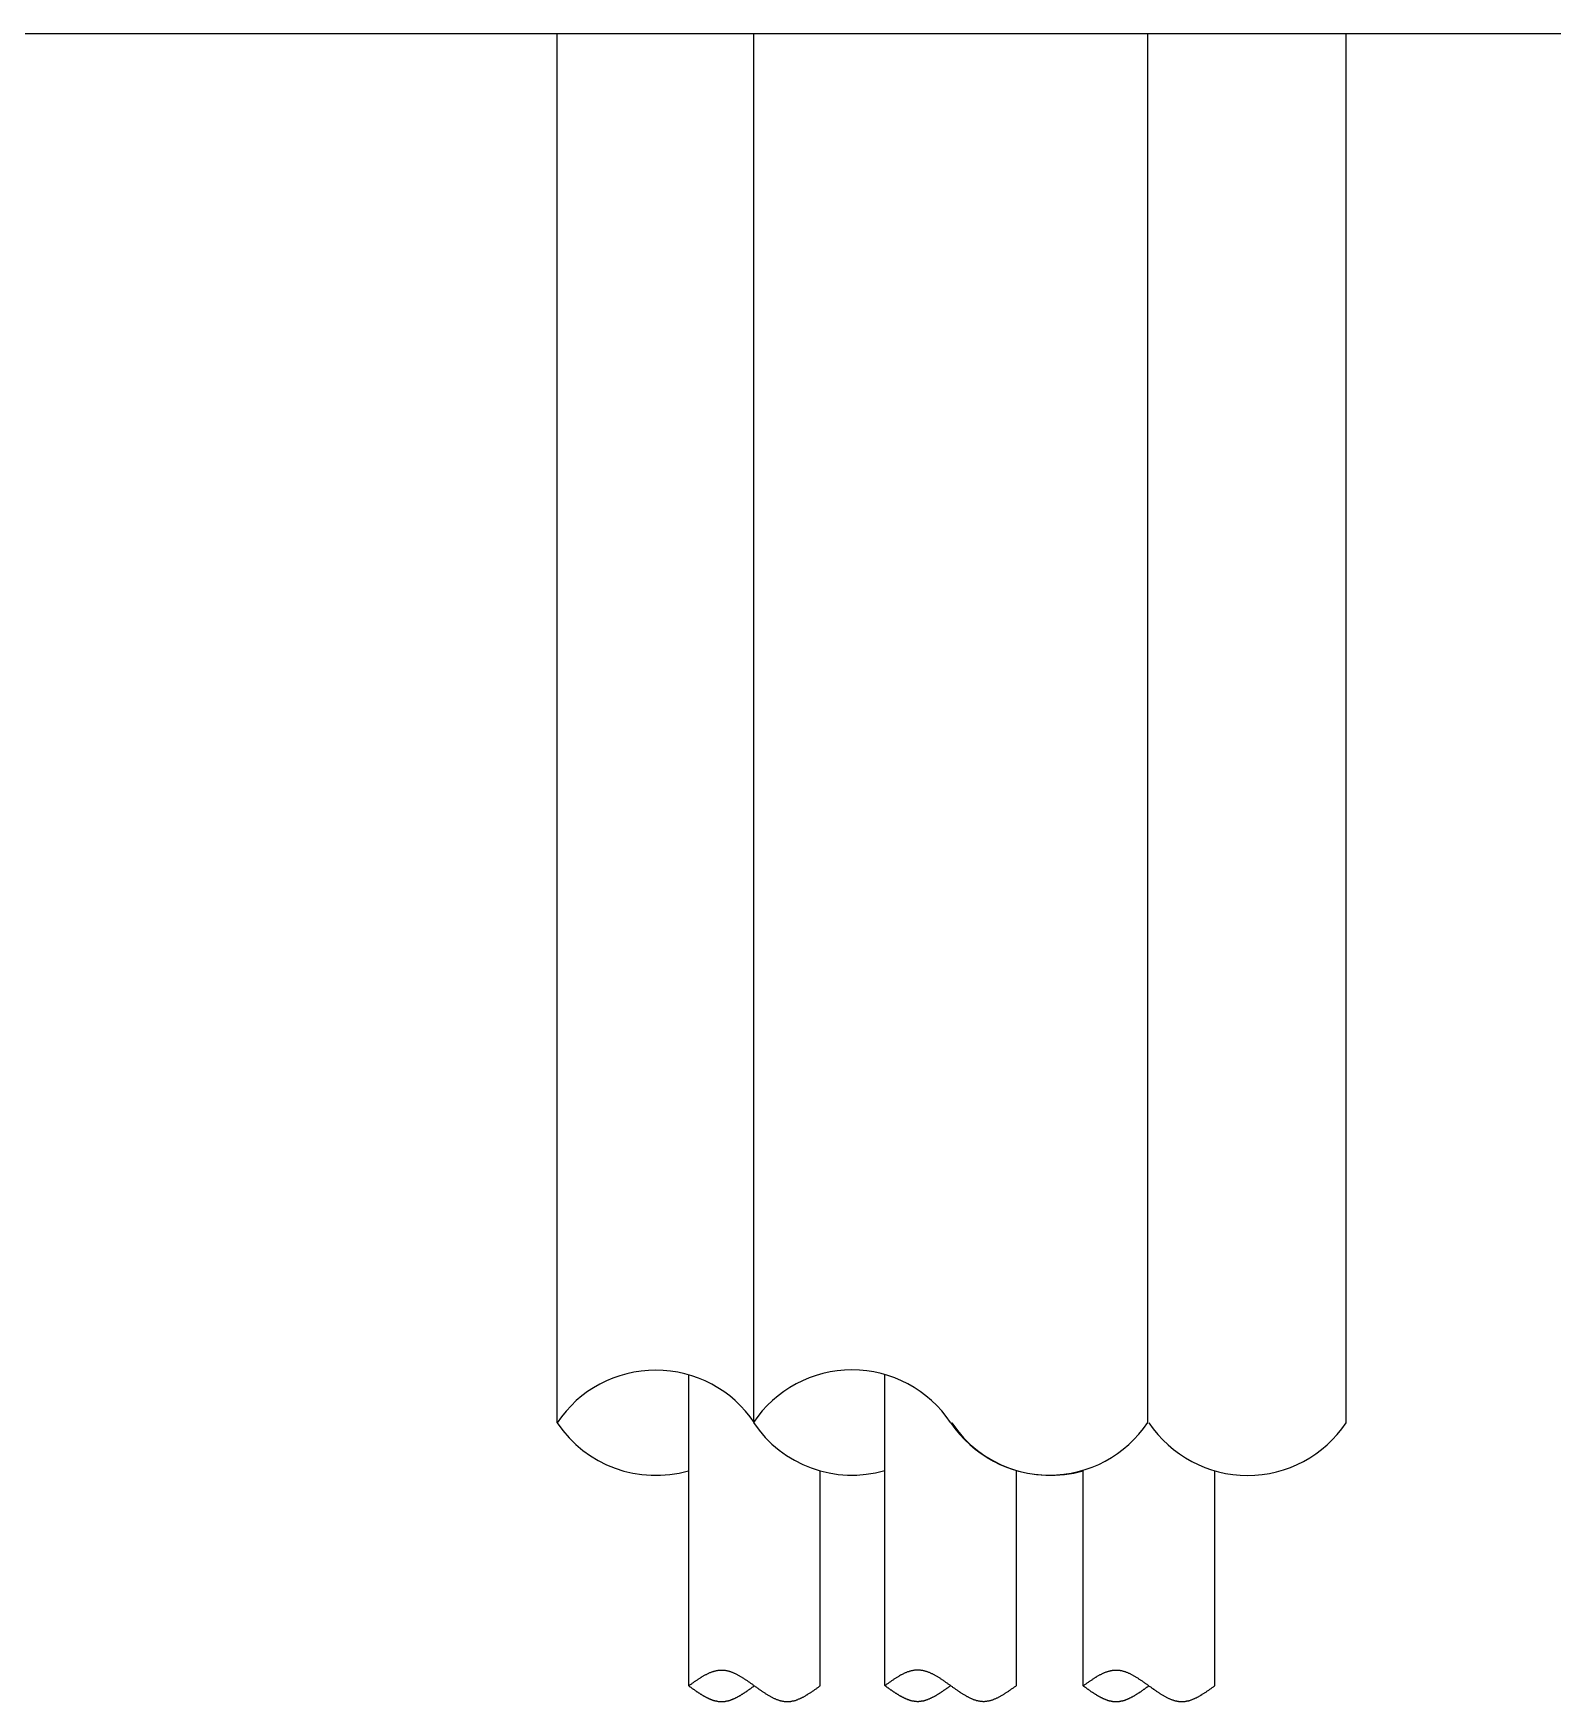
# Model space of a CAD drawing. Extents: x 443 to 1217, y -1921 to -677.
# Drawn here: x 579.76 to 598.51, y -916.55 to -895.96 of the extents above; entities that cross this region are included whole.
import ezdxf

# ---------------------------------------------------------------- set-up
doc = ezdxf.new("R2010")
doc.units = 0
doc.header["$MEASUREMENT"] = 0
for name, color, linetype in [('1', 7, 'CONTINUOUS'), ('5', 7, 'CONTINUOUS'), ('7', 7, 'CONTINUOUS')]:
    doc.layers.add(name, color=color, linetype=linetype)

msp = doc.modelspace()

# ---------------------------------------------------------------- linework, layer by layer
at = {"layer": '1', "color": 7, "linetype": 'Continuous'}
msp.add_line((536.166, -895.968), (609.233, -895.968), dxfattribs=at)
at = {"layer": '5', "linetype": 'Continuous'}
for p, q in [((586.227, -913.11), (586.227, -895.968)), ((593.518, -913.107), (593.518, -895.969)), ((595.966, -913.11), (595.966, -895.972)), ((587.85, -916.357), (587.85, -912.518)), ((590.272, -916.354), (590.272, -912.515)), ((589.473, -916.357), (589.473, -913.702)), ((591.895, -916.354), (591.895, -913.699)), ((594.343, -916.357), (594.343, -913.702))]:
    msp.add_line(p, q, dxfattribs=at)
at = {"layer": '5', "color": 7, "linetype": 'Continuous'}
for p, q in [((588.654, -913.099), (588.654, -895.968)), ((592.719, -916.357), (592.719, -913.702))]:
    msp.add_line(p, q, dxfattribs=at)
at = {"layer": '5', "color": 7}
for p, q in [((587.865, -916.346), (587.871, -916.342)), ((587.871, -916.342), (587.879, -916.336)), ((587.879, -916.336), (587.887, -916.331)), ((587.887, -916.331), (587.893, -916.325)), ((587.893, -916.325), (587.901, -916.32)), ((587.901, -916.32), (587.908, -916.315)), ((587.908, -916.315), (587.915, -916.31)), ((587.915, -916.31), (587.923, -916.305)), ((587.923, -916.305), (587.93, -916.3)), ((587.93, -916.3), (587.937, -916.295)), ((587.937, -916.295), (587.944, -916.29)), ((587.944, -916.29), (587.952, -916.285)), ((587.952, -916.285), (587.959, -916.281)), ((587.959, -916.281), (587.966, -916.275)), ((587.966, -916.275), (587.974, -916.271)), ((587.974, -916.271), (587.98, -916.265)), ((587.98, -916.265), (587.988, -916.261)), ((587.988, -916.261), (587.996, -916.257)), ((587.996, -916.257), (588.002, -916.252)), ((588.002, -916.252), (588.01, -916.248)), ((588.01, -916.248), (588.017, -916.243)), ((588.017, -916.243), (588.024, -916.239)), ((588.024, -916.239), (588.032, -916.235)), ((588.032, -916.235), (588.039, -916.23)), ((588.039, -916.23), (588.046, -916.226)), ((588.046, -916.226), (588.053, -916.223)), ((588.053, -916.223), (588.061, -916.218)), ((588.061, -916.218), (588.069, -916.215)), ((588.069, -916.215), (588.075, -916.211)), ((588.075, -916.211), (588.083, -916.208)), ((588.083, -916.208), (588.09, -916.204)), ((588.09, -916.204), (588.097, -916.201)), ((588.097, -916.201), (588.105, -916.198)), ((588.105, -916.198), (588.112, -916.194)), ((588.112, -916.194), (588.119, -916.191)), ((588.119, -916.191), (588.126, -916.188)), ((588.126, -916.188), (588.134, -916.186)), ((588.134, -916.186), (588.141, -916.184)), ((588.141, -916.184), (588.148, -916.18)), ((588.148, -916.18), (588.156, -916.178)), ((588.156, -916.178), (588.162, -916.176)), ((588.162, -916.176), (588.17, -916.174)), ((588.17, -916.174), (588.178, -916.173)), ((588.178, -916.173), (588.184, -916.17)), ((588.184, -916.17), (588.192, -916.168)), ((588.192, -916.168), (588.199, -916.167)), ((588.199, -916.167), (588.206, -916.166)), ((588.206, -916.166), (588.214, -916.165)), ((588.214, -916.165), (588.221, -916.164)), ((588.221, -916.164), (588.228, -916.163)), ((588.228, -916.163), (588.235, -916.163)), ((588.235, -916.163), (588.243, -916.162)), ((588.243, -916.162), (588.251, -916.162)), ((588.251, -916.162), (588.257, -916.162)), ((588.257, -916.162), (588.265, -916.162)), ((588.265, -916.162), (588.272, -916.163)), ((588.272, -916.163), (588.279, -916.163)), ((588.279, -916.163), (588.287, -916.164)), ((588.287, -916.164), (588.294, -916.165)), ((588.294, -916.165), (588.301, -916.165)), ((588.301, -916.165), (588.308, -916.167)), ((588.308, -916.167), (588.316, -916.168)), ((588.316, -916.168), (588.323, -916.169)), ((588.323, -916.169), (588.33, -916.172)), ((588.33, -916.172), (588.338, -916.173)), ((588.338, -916.173), (588.344, -916.175)), ((588.344, -916.175), (588.352, -916.177)), ((588.352, -916.177), (588.36, -916.179)), ((588.36, -916.179), (588.366, -916.181)), ((588.366, -916.181), (588.374, -916.185)), ((588.374, -916.185), (588.381, -916.187)), ((588.381, -916.187), (588.388, -916.19)), ((588.388, -916.19), (588.396, -916.192)), ((588.396, -916.192), (588.403, -916.196)), ((588.403, -916.196), (588.41, -916.199)), ((588.41, -916.199), (588.417, -916.202)), ((588.417, -916.202), (588.425, -916.205)), ((588.425, -916.205), (588.432, -916.21)), ((588.432, -916.21), (588.439, -916.213)), ((588.439, -916.213), (588.447, -916.216)), ((588.447, -916.216), (588.454, -916.221)), ((588.454, -916.221), (588.461, -916.224)), ((588.461, -916.224), (588.469, -916.228)), ((588.469, -916.228), (588.476, -916.233)), ((588.476, -916.233), (588.483, -916.237)), ((588.483, -916.237), (588.49, -916.241)), ((588.49, -916.241), (588.498, -916.246)), ((588.498, -916.246), (588.505, -916.25)), ((588.505, -916.25), (588.512, -916.254)), ((588.512, -916.254), (588.52, -916.259)), ((588.52, -916.259), (588.526, -916.263)), ((588.526, -916.263), (588.534, -916.269)), ((588.534, -916.269), (588.542, -916.273)), ((588.542, -916.273), (588.548, -916.277)), ((588.548, -916.277), (588.556, -916.283)), ((588.556, -916.283), (588.563, -916.287)), ((588.563, -916.287), (588.57, -916.293)), ((588.57, -916.293), (588.578, -916.297)), ((588.578, -916.297), (588.585, -916.302)), ((588.585, -916.302), (588.592, -916.308)), ((588.592, -916.308), (588.599, -916.312)), ((588.599, -916.312), (588.607, -916.318)), ((588.607, -916.318), (588.614, -916.323)), ((588.614, -916.323), (588.621, -916.328)), ((588.621, -916.328), (588.629, -916.333)), ((588.629, -916.333), (588.636, -916.338)), ((588.636, -916.338), (588.643, -916.344)), ((590.286, -916.344), (590.293, -916.338)), ((590.293, -916.338), (590.301, -916.333)), ((590.301, -916.333), (590.308, -916.327)), ((590.308, -916.327), (590.315, -916.322)), ((590.315, -916.322), (590.322, -916.318)), ((590.322, -916.318), (590.33, -916.312)), ((590.33, -916.312), (590.338, -916.307)), ((590.338, -916.307), (590.344, -916.302)), ((590.344, -916.302), (590.352, -916.297)), ((590.352, -916.297), (590.359, -916.291)), ((590.359, -916.291), (590.366, -916.287)), ((590.366, -916.287), (590.374, -916.282)), ((590.374, -916.282), (590.381, -916.277)), ((590.381, -916.277), (590.388, -916.272)), ((590.388, -916.272), (590.395, -916.267)), ((590.395, -916.267), (590.403, -916.263)), ((590.403, -916.263), (590.41, -916.258)), ((590.41, -916.258), (590.417, -916.253)), ((590.417, -916.253), (590.425, -916.249)), ((590.425, -916.249), (590.431, -916.245)), ((590.431, -916.245), (590.439, -916.24)), ((590.439, -916.24), (590.447, -916.236)), ((590.447, -916.236), (590.453, -916.231)), ((590.453, -916.231), (590.461, -916.227)), ((590.461, -916.227), (590.468, -916.223)), ((590.468, -916.223), (590.475, -916.219)), ((590.475, -916.219), (590.483, -916.215)), ((590.483, -916.215), (590.49, -916.212)), ((590.49, -916.212), (590.497, -916.208)), ((590.497, -916.208), (590.504, -916.204)), ((590.504, -916.204), (590.512, -916.201)), ((590.512, -916.201), (590.519, -916.198)), ((590.519, -916.198), (590.526, -916.194)), ((590.526, -916.194), (590.534, -916.191)), ((590.534, -916.191), (590.541, -916.188)), ((590.541, -916.188), (590.548, -916.186)), ((590.548, -916.186), (590.556, -916.182)), ((590.556, -916.182), (590.563, -916.18)), ((590.563, -916.18), (590.57, -916.178)), ((590.57, -916.178), (590.577, -916.175)), ((590.577, -916.175), (590.585, -916.173)), ((590.585, -916.173), (590.592, -916.17)), ((590.592, -916.17), (590.599, -916.169)), ((590.599, -916.169), (590.607, -916.167)), ((590.607, -916.167), (590.613, -916.166)), ((590.613, -916.166), (590.621, -916.164)), ((590.621, -916.164), (590.629, -916.163)), ((590.629, -916.163), (590.635, -916.162)), ((590.635, -916.162), (590.643, -916.161)), ((590.643, -916.161), (590.65, -916.161)), ((590.65, -916.161), (590.657, -916.16)), ((590.657, -916.16), (590.665, -916.16)), ((590.665, -916.16), (590.672, -916.158)), ((590.672, -916.158), (590.679, -916.158)), ((590.679, -916.158), (590.686, -916.16)), ((590.686, -916.16), (590.694, -916.16)), ((590.694, -916.16), (590.701, -916.16)), ((590.701, -916.16), (590.708, -916.161)), ((590.708, -916.161), (590.716, -916.162)), ((590.716, -916.162), (590.723, -916.163)), ((590.723, -916.163), (590.73, -916.164)), ((590.73, -916.164), (590.738, -916.165)), ((590.738, -916.165), (590.745, -916.166)), ((590.745, -916.166), (590.752, -916.168)), ((590.752, -916.168), (590.759, -916.17)), ((590.759, -916.17), (590.767, -916.172)), ((590.767, -916.172), (590.774, -916.174)), ((590.774, -916.174), (590.781, -916.176)), ((590.781, -916.176), (590.789, -916.179)), ((590.789, -916.179), (590.795, -916.181)), ((590.795, -916.181), (590.803, -916.184)), ((590.803, -916.184), (590.811, -916.187)), ((590.811, -916.187), (590.817, -916.19)), ((590.817, -916.19), (590.825, -916.193)), ((590.825, -916.193), (590.832, -916.196)), ((590.832, -916.196), (590.839, -916.199)), ((590.839, -916.199), (590.847, -916.203)), ((590.847, -916.203), (590.854, -916.206)), ((590.854, -916.206), (590.861, -916.21)), ((590.861, -916.21), (590.868, -916.214)), ((590.868, -916.214), (590.876, -916.217)), ((590.876, -916.217), (590.883, -916.222)), ((590.883, -916.222), (590.89, -916.225)), ((590.89, -916.225), (590.898, -916.229)), ((590.898, -916.229), (590.904, -916.234)), ((590.904, -916.234), (590.912, -916.238)), ((590.912, -916.238), (590.92, -916.242)), ((590.92, -916.242), (590.927, -916.247)), ((590.927, -916.247), (590.934, -916.251)), ((590.934, -916.251), (590.941, -916.255)), ((590.941, -916.255), (590.949, -916.26)), ((590.949, -916.26), (590.956, -916.265)), ((590.956, -916.265), (590.963, -916.27)), ((590.963, -916.27), (590.971, -916.275)), ((590.971, -916.275), (590.977, -916.279)), ((590.977, -916.279), (590.985, -916.284)), ((590.985, -916.284), (590.993, -916.289)), ((590.993, -916.289), (590.999, -916.295)), ((590.999, -916.295), (591.007, -916.299)), ((591.007, -916.299), (591.014, -916.305)), ((591.014, -916.305), (591.021, -916.31)), ((591.021, -916.31), (591.029, -916.314)), ((591.029, -916.314), (591.036, -916.32)), ((591.036, -916.32), (591.043, -916.325)), ((591.043, -916.325), (591.05, -916.331)), ((591.05, -916.331), (591.058, -916.335)), ((591.058, -916.335), (591.065, -916.34)), ((591.065, -916.34), (591.072, -916.346)), ((592.734, -916.346), (592.742, -916.342)), ((592.742, -916.342), (592.748, -916.336)), ((592.748, -916.336), (592.756, -916.331)), ((592.756, -916.331), (592.764, -916.325)), ((592.764, -916.325), (592.77, -916.32)), ((592.77, -916.32), (592.778, -916.315)), ((592.778, -916.315), (592.785, -916.31)), ((592.785, -916.31), (592.792, -916.305)), ((592.792, -916.305), (592.8, -916.3)), ((592.8, -916.3), (592.807, -916.295)), ((592.807, -916.295), (592.814, -916.29)), ((592.814, -916.29), (592.821, -916.285)), ((592.821, -916.285), (592.829, -916.281)), ((592.829, -916.281), (592.836, -916.275)), ((592.836, -916.275), (592.843, -916.271)), ((592.843, -916.271), (592.851, -916.265)), ((592.851, -916.265), (592.857, -916.261)), ((592.857, -916.261), (592.865, -916.257)), ((592.865, -916.257), (592.873, -916.252)), ((592.873, -916.252), (592.879, -916.248)), ((592.879, -916.248), (592.887, -916.243)), ((592.887, -916.243), (592.894, -916.239)), ((592.894, -916.239), (592.901, -916.235)), ((592.901, -916.235), (592.909, -916.23)), ((592.909, -916.23), (592.916, -916.226)), ((592.916, -916.226), (592.923, -916.223)), ((592.923, -916.223), (592.93, -916.218)), ((592.93, -916.218), (592.938, -916.215)), ((592.938, -916.215), (592.946, -916.211)), ((592.946, -916.211), (592.952, -916.208)), ((592.952, -916.208), (592.96, -916.204)), ((592.96, -916.204), (592.967, -916.201)), ((592.967, -916.201), (592.974, -916.198)), ((592.974, -916.198), (592.982, -916.194)), ((592.982, -916.194), (592.989, -916.191)), ((592.989, -916.191), (592.996, -916.188)), ((592.996, -916.188), (593.003, -916.186)), ((593.003, -916.186), (593.011, -916.184)), ((593.011, -916.184), (593.018, -916.18)), ((593.018, -916.18), (593.025, -916.178)), ((593.025, -916.178), (593.033, -916.176)), ((593.033, -916.176), (593.039, -916.174)), ((593.039, -916.174), (593.047, -916.173)), ((593.047, -916.173), (593.055, -916.17)), ((593.055, -916.17), (593.061, -916.168)), ((593.061, -916.168), (593.069, -916.167)), ((593.069, -916.167), (593.076, -916.166)), ((593.076, -916.166), (593.083, -916.165)), ((593.083, -916.165), (593.091, -916.164)), ((593.091, -916.164), (593.098, -916.163)), ((593.098, -916.163), (593.105, -916.163)), ((593.105, -916.163), (593.112, -916.162)), ((593.112, -916.162), (593.12, -916.162)), ((593.12, -916.162), (593.127, -916.162)), ((593.127, -916.162), (593.134, -916.162)), ((593.134, -916.162), (593.142, -916.163)), ((593.142, -916.163), (593.149, -916.163)), ((593.149, -916.163), (593.156, -916.164)), ((593.156, -916.164), (593.164, -916.165)), ((593.164, -916.165), (593.171, -916.165)), ((593.171, -916.165), (593.178, -916.167)), ((593.178, -916.167), (593.185, -916.168)), ((593.185, -916.168), (593.193, -916.169)), ((593.193, -916.169), (593.2, -916.172)), ((593.2, -916.172), (593.207, -916.173)), ((593.207, -916.173), (593.215, -916.175)), ((593.215, -916.175), (593.221, -916.177)), ((593.221, -916.177), (593.229, -916.179)), ((593.229, -916.179), (593.237, -916.181)), ((593.237, -916.181), (593.243, -916.185)), ((593.243, -916.185), (593.251, -916.187)), ((593.251, -916.187), (593.258, -916.19)), ((593.258, -916.19), (593.265, -916.192)), ((593.265, -916.192), (593.273, -916.196)), ((593.273, -916.196), (593.28, -916.199)), ((593.28, -916.199), (593.287, -916.202)), ((593.287, -916.202), (593.294, -916.205)), ((593.294, -916.205), (593.302, -916.21)), ((593.302, -916.21), (593.309, -916.213)), ((593.309, -916.213), (593.316, -916.216)), ((593.316, -916.216), (593.324, -916.221)), ((593.324, -916.221), (593.331, -916.224)), ((593.331, -916.224), (593.338, -916.228)), ((593.338, -916.228), (593.346, -916.233)), ((593.346, -916.233), (593.353, -916.237)), ((593.353, -916.237), (593.36, -916.241)), ((593.36, -916.241), (593.367, -916.246)), ((593.367, -916.246), (593.375, -916.25)), ((593.375, -916.25), (593.382, -916.254)), ((593.382, -916.254), (593.389, -916.259)), ((593.389, -916.259), (593.397, -916.263)), ((593.397, -916.263), (593.403, -916.269)), ((593.403, -916.269), (593.411, -916.273)), ((593.411, -916.273), (593.419, -916.277)), ((593.419, -916.277), (593.425, -916.283)), ((593.425, -916.283), (593.433, -916.287)), ((593.433, -916.287), (593.44, -916.293)), ((593.44, -916.293), (593.447, -916.297)), ((593.447, -916.297), (593.455, -916.302)), ((593.455, -916.302), (593.462, -916.308)), ((593.462, -916.308), (593.469, -916.312)), ((593.469, -916.312), (593.476, -916.318)), ((593.476, -916.318), (593.484, -916.323)), ((593.484, -916.323), (593.491, -916.328)), ((593.491, -916.328), (593.498, -916.333)), ((593.498, -916.333), (593.506, -916.338)), ((593.506, -916.338), (593.512, -916.344)), ((587.85, -916.357), (587.857, -916.351)), ((587.85, -916.357), (587.855, -916.36)), ((587.855, -916.36), (587.861, -916.364)), ((587.857, -916.351), (587.865, -916.346)), ((587.861, -916.364), (587.865, -916.368)), ((587.865, -916.368), (587.87, -916.371)), ((587.87, -916.371), (587.876, -916.375)), ((587.876, -916.375), (587.88, -916.379)), ((587.88, -916.379), (587.886, -916.382)), ((587.886, -916.382), (587.891, -916.386)), ((587.891, -916.386), (587.895, -916.39)), ((587.895, -916.39), (587.901, -916.393)), ((587.901, -916.393), (587.906, -916.397)), ((587.906, -916.397), (587.911, -916.4)), ((587.911, -916.4), (587.916, -916.404)), ((587.916, -916.404), (587.922, -916.408)), ((587.922, -916.408), (587.926, -916.411)), ((587.926, -916.411), (587.931, -916.415)), ((587.931, -916.415), (587.937, -916.418)), ((587.937, -916.418), (587.941, -916.422)), ((587.941, -916.422), (587.947, -916.425)), ((587.947, -916.425), (587.952, -916.429)), ((587.952, -916.429), (587.958, -916.432)), ((587.958, -916.432), (587.962, -916.435)), ((587.962, -916.435), (587.967, -916.439)), ((587.967, -916.439), (587.973, -916.442)), ((587.973, -916.442), (587.977, -916.445)), ((587.977, -916.445), (587.983, -916.448)), ((587.983, -916.448), (587.988, -916.452)), ((587.988, -916.452), (587.992, -916.455)), ((587.992, -916.455), (587.998, -916.458)), ((587.998, -916.458), (588.003, -916.461)), ((588.003, -916.461), (588.008, -916.465)), ((588.008, -916.465), (588.013, -916.468)), ((588.013, -916.468), (588.019, -916.471)), ((588.019, -916.471), (588.023, -916.475)), ((588.023, -916.475), (588.028, -916.477)), ((588.028, -916.477), (588.034, -916.48)), ((588.034, -916.48), (588.038, -916.483)), ((588.038, -916.483), (588.044, -916.485)), ((588.044, -916.485), (588.049, -916.489)), ((588.049, -916.489), (588.055, -916.491)), ((588.055, -916.491), (588.059, -916.494)), ((588.059, -916.494), (588.064, -916.496)), ((588.064, -916.496), (588.07, -916.5)), ((588.07, -916.5), (588.074, -916.502)), ((588.074, -916.502), (588.08, -916.504)), ((588.08, -916.504), (588.085, -916.507)), ((588.085, -916.507), (588.089, -916.509)), ((588.089, -916.509), (588.095, -916.512)), ((588.095, -916.512), (588.1, -916.514)), ((588.1, -916.514), (588.105, -916.516)), ((588.105, -916.516), (588.11, -916.518)), ((588.11, -916.518), (588.116, -916.52)), ((588.116, -916.52), (588.12, -916.522)), ((588.12, -916.522), (588.125, -916.525)), ((588.125, -916.525), (588.131, -916.527)), ((588.131, -916.527), (588.135, -916.529)), ((588.135, -916.529), (588.141, -916.53)), ((588.141, -916.53), (588.146, -916.532)), ((588.146, -916.532), (588.152, -916.533)), ((588.152, -916.533), (588.156, -916.536)), ((588.156, -916.536), (588.161, -916.537)), ((588.161, -916.537), (588.167, -916.539)), ((588.167, -916.539), (588.171, -916.54)), ((588.171, -916.54), (588.177, -916.541)), ((588.177, -916.541), (588.182, -916.542)), ((588.182, -916.542), (588.186, -916.543)), ((588.186, -916.543), (588.192, -916.544)), ((588.192, -916.544), (588.197, -916.545)), ((588.197, -916.545), (588.202, -916.546)), ((588.202, -916.546), (588.207, -916.548)), ((588.207, -916.548), (588.213, -916.549)), ((588.299, -916.549), (588.304, -916.548)), ((588.304, -916.548), (588.31, -916.546)), ((588.31, -916.546), (588.314, -916.545)), ((588.314, -916.545), (588.319, -916.544)), ((588.319, -916.544), (588.325, -916.543)), ((588.325, -916.543), (588.329, -916.542)), ((588.329, -916.542), (588.335, -916.541)), ((588.335, -916.541), (588.34, -916.54)), ((588.34, -916.54), (588.344, -916.539)), ((588.344, -916.539), (588.35, -916.537)), ((588.35, -916.537), (588.355, -916.536)), ((588.355, -916.536), (588.361, -916.533)), ((588.361, -916.533), (588.365, -916.532)), ((588.365, -916.532), (588.371, -916.53)), ((588.371, -916.53), (588.376, -916.529)), ((588.376, -916.529), (588.38, -916.527)), ((588.38, -916.527), (588.386, -916.525)), ((588.386, -916.525), (588.391, -916.522)), ((588.391, -916.522), (588.396, -916.52)), ((588.396, -916.52), (588.401, -916.518)), ((588.401, -916.518), (588.407, -916.516)), ((588.407, -916.516), (588.411, -916.514)), ((588.411, -916.514), (588.416, -916.512)), ((588.416, -916.512), (588.422, -916.509)), ((588.422, -916.509), (588.426, -916.507)), ((588.426, -916.507), (588.432, -916.504)), ((588.432, -916.504), (588.437, -916.502)), ((588.437, -916.502), (588.441, -916.5)), ((588.441, -916.5), (588.447, -916.496)), ((588.447, -916.496), (588.452, -916.494)), ((588.452, -916.494), (588.458, -916.491)), ((588.458, -916.491), (588.462, -916.489)), ((588.462, -916.489), (588.468, -916.485)), ((588.468, -916.485), (588.473, -916.483)), ((588.473, -916.483), (588.477, -916.48)), ((588.477, -916.48), (588.483, -916.477)), ((588.483, -916.477), (588.488, -916.475)), ((588.488, -916.475), (588.493, -916.471)), ((588.493, -916.471), (588.498, -916.468)), ((588.498, -916.468), (588.504, -916.465)), ((588.504, -916.465), (588.508, -916.461)), ((588.508, -916.461), (588.513, -916.458)), ((588.513, -916.458), (588.519, -916.455)), ((588.519, -916.455), (588.523, -916.452)), ((588.523, -916.452), (588.529, -916.448)), ((588.529, -916.448), (588.534, -916.445)), ((588.534, -916.445), (588.538, -916.442)), ((588.538, -916.442), (588.544, -916.439)), ((588.544, -916.439), (588.549, -916.435)), ((588.549, -916.435), (588.555, -916.432)), ((588.555, -916.432), (588.559, -916.429)), ((588.559, -916.429), (588.565, -916.425)), ((588.565, -916.425), (588.57, -916.422)), ((588.57, -916.422), (588.574, -916.418)), ((588.574, -916.418), (588.58, -916.415)), ((588.58, -916.415), (588.585, -916.411)), ((588.585, -916.411), (588.59, -916.408)), ((588.59, -916.408), (588.595, -916.404)), ((588.595, -916.404), (588.601, -916.4)), ((588.601, -916.4), (588.605, -916.397)), ((588.605, -916.397), (588.61, -916.393)), ((588.61, -916.393), (588.616, -916.39)), ((588.616, -916.39), (588.62, -916.386)), ((588.62, -916.386), (588.626, -916.382)), ((588.626, -916.382), (588.631, -916.379)), ((588.631, -916.379), (588.635, -916.375)), ((588.635, -916.375), (588.641, -916.371)), ((588.641, -916.371), (588.646, -916.368)), ((588.643, -916.344), (588.651, -916.349)), ((588.646, -916.368), (588.652, -916.364)), ((588.651, -916.349), (588.658, -916.355)), ((588.652, -916.364), (588.656, -916.36)), ((588.656, -916.36), (588.662, -916.357)), ((588.658, -916.355), (588.665, -916.359)), ((588.665, -916.359), (588.672, -916.364)), ((588.672, -916.364), (588.68, -916.37)), ((588.68, -916.37), (588.687, -916.375)), ((588.687, -916.375), (588.694, -916.381)), ((588.694, -916.381), (588.702, -916.385)), ((588.702, -916.385), (588.708, -916.391)), ((588.708, -916.391), (588.716, -916.396)), ((588.716, -916.396), (588.724, -916.4)), ((588.724, -916.4), (588.73, -916.406)), ((588.73, -916.406), (588.738, -916.411)), ((588.738, -916.411), (588.745, -916.416)), ((588.745, -916.416), (588.752, -916.421)), ((588.752, -916.421), (588.76, -916.427)), ((588.76, -916.427), (588.767, -916.431)), ((588.767, -916.431), (588.774, -916.436)), ((588.774, -916.436), (588.781, -916.441)), ((588.781, -916.441), (588.789, -916.445)), ((588.789, -916.445), (588.796, -916.451)), ((588.796, -916.451), (588.803, -916.455)), ((588.803, -916.455), (588.811, -916.459)), ((588.811, -916.459), (588.817, -916.464)), ((588.817, -916.464), (588.825, -916.468)), ((588.825, -916.468), (588.833, -916.472)), ((588.833, -916.472), (588.84, -916.477)), ((588.84, -916.477), (588.847, -916.481)), ((588.847, -916.481), (588.854, -916.485)), ((588.854, -916.485), (588.862, -916.489)), ((588.862, -916.489), (588.869, -916.493)), ((588.869, -916.493), (588.876, -916.497)), ((588.876, -916.497), (588.884, -916.501)), ((588.884, -916.501), (588.89, -916.504)), ((588.89, -916.504), (588.898, -916.508)), ((588.898, -916.508), (588.906, -916.512)), ((588.906, -916.512), (588.912, -916.515)), ((588.912, -916.515), (588.92, -916.518)), ((588.92, -916.518), (588.927, -916.52)), ((588.927, -916.52), (588.934, -916.524)), ((588.934, -916.524), (588.942, -916.527)), ((588.942, -916.527), (588.949, -916.529)), ((588.949, -916.529), (588.956, -916.531)), ((588.956, -916.531), (588.963, -916.534)), ((588.963, -916.534), (588.971, -916.537)), ((588.971, -916.537), (588.978, -916.539)), ((588.978, -916.539), (588.985, -916.54)), ((588.985, -916.54), (588.993, -916.542)), ((588.993, -916.542), (588.999, -916.544)), ((588.999, -916.544), (589.007, -916.545)), ((589.007, -916.545), (589.015, -916.546)), ((589.015, -916.546), (589.021, -916.548)), ((589.021, -916.548), (589.029, -916.549)), ((589.109, -916.549), (589.116, -916.548)), ((589.116, -916.548), (589.124, -916.546)), ((589.124, -916.546), (589.131, -916.544)), ((589.131, -916.544), (589.138, -916.543)), ((589.138, -916.543), (589.145, -916.541)), ((589.145, -916.541), (589.153, -916.54)), ((589.153, -916.54), (589.16, -916.538)), ((589.16, -916.538), (589.167, -916.536)), ((589.167, -916.536), (589.175, -916.533)), ((589.175, -916.533), (589.181, -916.53)), ((589.181, -916.53), (589.189, -916.528)), ((589.189, -916.528), (589.197, -916.525)), ((589.197, -916.525), (589.203, -916.522)), ((589.203, -916.522), (589.211, -916.519)), ((589.211, -916.519), (589.218, -916.516)), ((589.218, -916.516), (589.226, -916.513)), ((589.226, -916.513), (589.233, -916.509)), ((589.233, -916.509), (589.24, -916.506)), ((589.24, -916.506), (589.248, -916.503)), ((589.248, -916.503), (589.254, -916.498)), ((589.254, -916.498), (589.262, -916.495)), ((589.262, -916.495), (589.27, -916.491)), ((589.27, -916.491), (589.276, -916.488)), ((589.276, -916.488), (589.284, -916.483)), ((589.284, -916.483), (589.291, -916.479)), ((589.291, -916.479), (589.298, -916.475)), ((589.298, -916.475), (589.306, -916.47)), ((589.306, -916.47), (589.313, -916.466)), ((589.313, -916.466), (589.32, -916.461)), ((589.32, -916.461), (589.327, -916.457)), ((589.327, -916.457), (589.335, -916.453)), ((589.335, -916.453), (589.342, -916.447)), ((589.342, -916.447), (589.349, -916.443)), ((589.349, -916.443), (589.357, -916.439)), ((589.357, -916.439), (589.363, -916.433)), ((589.363, -916.433), (589.371, -916.429)), ((589.371, -916.429), (589.379, -916.423)), ((589.379, -916.423), (589.385, -916.419)), ((589.385, -916.419), (589.393, -916.413)), ((589.393, -916.413), (589.4, -916.409)), ((589.4, -916.409), (589.407, -916.404)), ((589.407, -916.404), (589.415, -916.398)), ((589.415, -916.398), (589.422, -916.393)), ((589.422, -916.393), (589.43, -916.388)), ((589.43, -916.388), (589.436, -916.383)), ((589.436, -916.383), (589.444, -916.378)), ((589.444, -916.378), (589.452, -916.372)), ((589.452, -916.372), (589.458, -916.368)), ((589.458, -916.368), (589.466, -916.362)), ((589.466, -916.362), (589.473, -916.357)), ((590.271, -916.354), (590.279, -916.348)), ((590.271, -916.354), (590.277, -916.358)), ((590.277, -916.358), (590.282, -916.361)), ((590.279, -916.348), (590.286, -916.344)), ((590.282, -916.361), (590.286, -916.364)), ((590.286, -916.364), (590.292, -916.369)), ((590.292, -916.369), (590.297, -916.372)), ((590.297, -916.372), (590.303, -916.375)), ((590.303, -916.375), (590.307, -916.38)), ((590.307, -916.38), (590.313, -916.383)), ((590.313, -916.383), (590.318, -916.386)), ((590.318, -916.386), (590.322, -916.391)), ((590.322, -916.391), (590.328, -916.394)), ((590.328, -916.394), (590.333, -916.397)), ((590.333, -916.397), (590.338, -916.402)), ((590.338, -916.402), (590.343, -916.405)), ((590.343, -916.405), (590.349, -916.408)), ((590.349, -916.408), (590.353, -916.411)), ((590.353, -916.411), (590.358, -916.416)), ((590.358, -916.416), (590.364, -916.419)), ((590.364, -916.419), (590.368, -916.422)), ((590.368, -916.422), (590.374, -916.425)), ((590.374, -916.425), (590.379, -916.429)), ((590.379, -916.429), (590.383, -916.432)), ((590.383, -916.432), (590.389, -916.436)), ((590.389, -916.436), (590.394, -916.44)), ((590.394, -916.44), (590.399, -916.443)), ((590.399, -916.443), (590.404, -916.446)), ((590.404, -916.446), (590.41, -916.449)), ((590.41, -916.449), (590.415, -916.453)), ((590.415, -916.453), (590.419, -916.456)), ((590.419, -916.456), (590.425, -916.459)), ((590.425, -916.459), (590.43, -916.461)), ((590.43, -916.461), (590.435, -916.465)), ((590.435, -916.465), (590.44, -916.468)), ((590.44, -916.468), (590.446, -916.471)), ((590.446, -916.471), (590.45, -916.475)), ((590.45, -916.475), (590.455, -916.477)), ((590.455, -916.477), (590.461, -916.48)), ((590.461, -916.48), (590.465, -916.483)), ((590.465, -916.483), (590.471, -916.485)), ((590.471, -916.485), (590.476, -916.489)), ((590.476, -916.489), (590.48, -916.491)), ((590.48, -916.491), (590.486, -916.494)), ((590.486, -916.494), (590.491, -916.496)), ((590.491, -916.496), (590.496, -916.498)), ((590.496, -916.498), (590.501, -916.502)), ((590.501, -916.502), (590.507, -916.504)), ((590.507, -916.504), (590.512, -916.506)), ((590.512, -916.506), (590.516, -916.508)), ((590.516, -916.508), (590.522, -916.51)), ((590.522, -916.51), (590.527, -916.514)), ((590.527, -916.514), (590.532, -916.516)), ((590.532, -916.516), (590.537, -916.518)), ((590.537, -916.518), (590.543, -916.519)), ((590.543, -916.519), (590.547, -916.521)), ((590.547, -916.521), (590.552, -916.524)), ((590.552, -916.524), (590.558, -916.526)), ((590.558, -916.526), (590.562, -916.527)), ((590.562, -916.527), (590.568, -916.529)), ((590.568, -916.529), (590.573, -916.531)), ((590.573, -916.531), (590.577, -916.532)), ((590.577, -916.532), (590.583, -916.533)), ((590.583, -916.533), (590.588, -916.536)), ((590.588, -916.536), (590.593, -916.537)), ((590.593, -916.537), (590.598, -916.538)), ((590.598, -916.538), (590.604, -916.54)), ((590.604, -916.54), (590.609, -916.541)), ((590.609, -916.541), (590.613, -916.542)), ((590.613, -916.542), (590.619, -916.543)), ((590.619, -916.543), (590.624, -916.543)), ((590.624, -916.543), (590.629, -916.544)), ((590.629, -916.544), (590.634, -916.545)), ((590.634, -916.545), (590.64, -916.546)), ((590.64, -916.546), (590.644, -916.546)), ((590.644, -916.546), (590.649, -916.548)), ((590.649, -916.548), (590.655, -916.548)), ((590.655, -916.548), (590.659, -916.548)), ((590.659, -916.548), (590.665, -916.549)), ((590.69, -916.549), (590.695, -916.548)), ((590.695, -916.548), (590.701, -916.548)), ((590.701, -916.548), (590.706, -916.548)), ((590.706, -916.548), (590.71, -916.546)), ((590.71, -916.546), (590.716, -916.546)), ((590.716, -916.546), (590.721, -916.545)), ((590.721, -916.545), (590.726, -916.544)), ((590.726, -916.544), (590.731, -916.543)), ((590.731, -916.543), (590.737, -916.543)), ((590.737, -916.543), (590.741, -916.542)), ((590.741, -916.542), (590.746, -916.541)), ((590.746, -916.541), (590.752, -916.54)), ((590.752, -916.54), (590.756, -916.538)), ((590.756, -916.538), (590.762, -916.537)), ((590.762, -916.537), (590.767, -916.536)), ((590.767, -916.536), (590.771, -916.533)), ((590.771, -916.533), (590.777, -916.532)), ((590.777, -916.532), (590.782, -916.531)), ((590.782, -916.531), (590.787, -916.529)), ((590.787, -916.529), (590.792, -916.527)), ((590.792, -916.527), (590.798, -916.526)), ((590.798, -916.526), (590.803, -916.524)), ((590.803, -916.524), (590.807, -916.521)), ((590.807, -916.521), (590.813, -916.519)), ((590.813, -916.519), (590.818, -916.518)), ((590.818, -916.518), (590.823, -916.516)), ((590.823, -916.516), (590.828, -916.514)), ((590.828, -916.514), (590.834, -916.51)), ((590.834, -916.51), (590.838, -916.508)), ((590.838, -916.508), (590.843, -916.506)), ((590.843, -916.506), (590.849, -916.504)), ((590.849, -916.504), (590.853, -916.502)), ((590.853, -916.502), (590.859, -916.498)), ((590.859, -916.498), (590.864, -916.496)), ((590.864, -916.496), (590.868, -916.494)), ((590.868, -916.494), (590.874, -916.491)), ((590.874, -916.491), (590.879, -916.489)), ((590.879, -916.489), (590.884, -916.485)), ((590.884, -916.485), (590.889, -916.483)), ((590.889, -916.483), (590.895, -916.48)), ((590.895, -916.48), (590.9, -916.477)), ((590.9, -916.477), (590.904, -916.475)), ((590.904, -916.475), (590.91, -916.471)), ((590.91, -916.471), (590.915, -916.468)), ((590.915, -916.468), (590.92, -916.465)), ((590.92, -916.465), (590.925, -916.461)), ((590.925, -916.461), (590.931, -916.459)), ((590.931, -916.459), (590.935, -916.456)), ((590.935, -916.456), (590.94, -916.453)), ((590.94, -916.453), (590.946, -916.449)), ((590.946, -916.449), (590.95, -916.446)), ((590.95, -916.446), (590.956, -916.443)), ((590.956, -916.443), (590.961, -916.44)), ((590.961, -916.44), (590.965, -916.436)), ((590.965, -916.436), (590.971, -916.432)), ((590.971, -916.432), (590.976, -916.429)), ((590.976, -916.429), (590.981, -916.425)), ((590.981, -916.425), (590.986, -916.422)), ((590.986, -916.422), (590.992, -916.419)), ((590.992, -916.419), (590.996, -916.416)), ((590.996, -916.416), (591.001, -916.411)), ((591.001, -916.411), (591.007, -916.408)), ((591.007, -916.408), (591.012, -916.405)), ((591.012, -916.405), (591.017, -916.402)), ((591.017, -916.402), (591.022, -916.397)), ((591.022, -916.397), (591.028, -916.394)), ((591.028, -916.394), (591.032, -916.391)), ((591.032, -916.391), (591.037, -916.386)), ((591.037, -916.386), (591.043, -916.383)), ((591.043, -916.383), (591.047, -916.38)), ((591.047, -916.38), (591.053, -916.375)), ((591.053, -916.375), (591.058, -916.372)), ((591.058, -916.372), (591.062, -916.369)), ((591.062, -916.369), (591.068, -916.364)), ((591.068, -916.364), (591.073, -916.361)), ((591.072, -916.346), (591.08, -916.351)), ((591.073, -916.361), (591.078, -916.358)), ((591.078, -916.358), (591.083, -916.354)), ((591.08, -916.351), (591.086, -916.357)), ((591.086, -916.357), (591.094, -916.361)), ((591.094, -916.361), (591.102, -916.367)), ((591.102, -916.367), (591.108, -916.372)), ((591.108, -916.372), (591.116, -916.378)), ((591.116, -916.378), (591.123, -916.383)), ((591.123, -916.383), (591.131, -916.387)), ((591.131, -916.387), (591.138, -916.393)), ((591.138, -916.393), (591.145, -916.398)), ((591.145, -916.398), (591.153, -916.403)), ((591.153, -916.403), (591.159, -916.408)), ((591.159, -916.408), (591.167, -916.413)), ((591.167, -916.413), (591.175, -916.418)), ((591.175, -916.418), (591.181, -916.423)), ((591.181, -916.423), (591.189, -916.428)), ((591.189, -916.428), (591.196, -916.433)), ((591.196, -916.433), (591.203, -916.437)), ((591.203, -916.437), (591.211, -916.443)), ((591.211, -916.443), (591.218, -916.447)), ((591.218, -916.447), (591.225, -916.452)), ((591.225, -916.452), (591.232, -916.456)), ((591.232, -916.456), (591.24, -916.46)), ((591.24, -916.46), (591.247, -916.465)), ((591.247, -916.465), (591.254, -916.469)), ((591.254, -916.469), (591.262, -916.473)), ((591.262, -916.473), (591.268, -916.478)), ((591.268, -916.478), (591.276, -916.482)), ((591.276, -916.482), (591.284, -916.487)), ((591.284, -916.487), (591.29, -916.49)), ((591.29, -916.49), (591.298, -916.494)), ((591.298, -916.494), (591.305, -916.497)), ((591.305, -916.497), (591.313, -916.502)), ((591.313, -916.502), (591.32, -916.505)), ((591.32, -916.505), (591.327, -916.508)), ((591.327, -916.508), (591.335, -916.512)), ((591.335, -916.512), (591.341, -916.515)), ((591.341, -916.515), (591.349, -916.518)), ((591.349, -916.518), (591.357, -916.52)), ((591.357, -916.52), (591.363, -916.524)), ((591.363, -916.524), (591.371, -916.526)), ((591.371, -916.526), (591.378, -916.529)), ((591.378, -916.529), (591.385, -916.531)), ((591.385, -916.531), (591.393, -916.533)), ((591.393, -916.533), (591.4, -916.536)), ((591.4, -916.536), (591.407, -916.538)), ((591.407, -916.538), (591.414, -916.539)), ((591.414, -916.539), (591.422, -916.541)), ((591.422, -916.541), (591.429, -916.542)), ((591.429, -916.542), (591.436, -916.544)), ((591.436, -916.544), (591.444, -916.545)), ((591.444, -916.545), (591.45, -916.546)), ((591.45, -916.546), (591.458, -916.546)), ((591.458, -916.546), (591.466, -916.548)), ((591.466, -916.548), (591.472, -916.548)), ((591.472, -916.548), (591.48, -916.549)), ((591.502, -916.549), (591.509, -916.548)), ((591.509, -916.548), (591.517, -916.548)), ((591.517, -916.548), (591.523, -916.546)), ((591.523, -916.546), (591.531, -916.545)), ((591.531, -916.545), (591.539, -916.544)), ((591.539, -916.544), (591.545, -916.543)), ((591.545, -916.543), (591.553, -916.542)), ((591.553, -916.542), (591.56, -916.54)), ((591.56, -916.54), (591.567, -916.539)), ((591.567, -916.539), (591.575, -916.537)), ((591.575, -916.537), (591.582, -916.534)), ((591.582, -916.534), (591.589, -916.532)), ((591.589, -916.532), (591.596, -916.53)), ((591.596, -916.53), (591.604, -916.528)), ((591.604, -916.528), (591.611, -916.525)), ((591.611, -916.525), (591.618, -916.522)), ((591.618, -916.522), (591.626, -916.519)), ((591.626, -916.519), (591.632, -916.516)), ((591.632, -916.516), (591.64, -916.513)), ((591.64, -916.513), (591.648, -916.509)), ((591.648, -916.509), (591.654, -916.506)), ((591.654, -916.506), (591.662, -916.503)), ((591.662, -916.503), (591.669, -916.5)), ((591.669, -916.5), (591.676, -916.495)), ((591.676, -916.495), (591.684, -916.492)), ((591.684, -916.492), (591.691, -916.488)), ((591.691, -916.488), (591.699, -916.484)), ((591.699, -916.484), (591.705, -916.48)), ((591.705, -916.48), (591.713, -916.476)), ((591.713, -916.476), (591.721, -916.471)), ((591.721, -916.471), (591.727, -916.467)), ((591.727, -916.467), (591.735, -916.463)), ((591.735, -916.463), (591.742, -916.458)), ((591.742, -916.458), (591.749, -916.454)), ((591.749, -916.454), (591.757, -916.449)), ((591.757, -916.449), (591.764, -916.445)), ((591.764, -916.445), (591.771, -916.44)), ((591.771, -916.44), (591.778, -916.435)), ((591.778, -916.435), (591.786, -916.431)), ((591.786, -916.431), (591.793, -916.425)), ((591.793, -916.425), (591.8, -916.421)), ((591.8, -916.421), (591.808, -916.416)), ((591.808, -916.416), (591.814, -916.41)), ((591.814, -916.41), (591.822, -916.406)), ((591.822, -916.406), (591.83, -916.4)), ((591.83, -916.4), (591.836, -916.395)), ((591.836, -916.395), (591.844, -916.391)), ((591.844, -916.391), (591.851, -916.385)), ((591.851, -916.385), (591.858, -916.38)), ((591.858, -916.38), (591.866, -916.374)), ((591.866, -916.374), (591.873, -916.37)), ((591.873, -916.37), (591.88, -916.364)), ((591.88, -916.364), (591.887, -916.359)), ((591.887, -916.359), (591.895, -916.354)), ((592.719, -916.357), (592.727, -916.351)), ((592.719, -916.357), (592.724, -916.36)), ((592.724, -916.36), (592.73, -916.364)), ((592.727, -916.351), (592.734, -916.346)), ((592.73, -916.364), (592.735, -916.368)), ((592.735, -916.368), (592.74, -916.371)), ((592.74, -916.371), (592.745, -916.375)), ((592.745, -916.375), (592.751, -916.379)), ((592.751, -916.379), (592.755, -916.382)), ((592.755, -916.382), (592.76, -916.386)), ((592.76, -916.386), (592.766, -916.39)), ((592.766, -916.39), (592.77, -916.393)), ((592.77, -916.393), (592.776, -916.397)), ((592.776, -916.397), (592.781, -916.4)), ((592.781, -916.4), (592.785, -916.404)), ((592.785, -916.404), (592.791, -916.408)), ((592.791, -916.408), (592.796, -916.411)), ((592.796, -916.411), (592.801, -916.415)), ((592.801, -916.415), (592.806, -916.418)), ((592.806, -916.418), (592.812, -916.422)), ((592.812, -916.422), (592.816, -916.425)), ((592.816, -916.425), (592.821, -916.429)), ((592.821, -916.429), (592.827, -916.432)), ((592.827, -916.432), (592.832, -916.435)), ((592.832, -916.435), (592.837, -916.439)), ((592.837, -916.439), (592.842, -916.442)), ((592.842, -916.442), (592.848, -916.445)), ((592.848, -916.445), (592.852, -916.448)), ((592.852, -916.448), (592.857, -916.452)), ((592.857, -916.452), (592.863, -916.455)), ((592.863, -916.455), (592.867, -916.458)), ((592.867, -916.458), (592.873, -916.461)), ((592.873, -916.461), (592.878, -916.465)), ((592.878, -916.465), (592.882, -916.468)), ((592.882, -916.468), (592.888, -916.471)), ((592.888, -916.471), (592.893, -916.475)), ((592.893, -916.475), (592.898, -916.477)), ((592.898, -916.477), (592.903, -916.48)), ((592.903, -916.48), (592.909, -916.483)), ((592.909, -916.483), (592.913, -916.485)), ((592.913, -916.485), (592.918, -916.489)), ((592.918, -916.489), (592.924, -916.491)), ((592.924, -916.491), (592.929, -916.494)), ((592.929, -916.494), (592.934, -916.496)), ((592.934, -916.496), (592.939, -916.5)), ((592.939, -916.5), (592.945, -916.502)), ((592.945, -916.502), (592.949, -916.504)), ((592.949, -916.504), (592.954, -916.507)), ((592.954, -916.507), (592.96, -916.509)), ((592.96, -916.509), (592.964, -916.512)), ((592.964, -916.512), (592.97, -916.514)), ((592.97, -916.514), (592.975, -916.516)), ((592.975, -916.516), (592.979, -916.518)), ((592.979, -916.518), (592.985, -916.52)), ((592.985, -916.52), (592.99, -916.522)), ((592.99, -916.522), (592.995, -916.525)), ((592.995, -916.525), (593, -916.527)), ((593, -916.527), (593.006, -916.529)), ((593.006, -916.529), (593.01, -916.53)), ((593.01, -916.53), (593.015, -916.532)), ((593.015, -916.532), (593.021, -916.533)), ((593.021, -916.533), (593.025, -916.536)), ((593.025, -916.536), (593.031, -916.537)), ((593.031, -916.537), (593.036, -916.539)), ((593.036, -916.539), (593.042, -916.54)), ((593.042, -916.54), (593.046, -916.541)), ((593.046, -916.541), (593.051, -916.542)), ((593.051, -916.542), (593.057, -916.543)), ((593.057, -916.543), (593.061, -916.544)), ((593.061, -916.544), (593.067, -916.545)), ((593.067, -916.545), (593.072, -916.546)), ((593.072, -916.546), (593.076, -916.548)), ((593.076, -916.548), (593.082, -916.549)), ((593.169, -916.549), (593.173, -916.548)), ((593.173, -916.548), (593.179, -916.546)), ((593.179, -916.546), (593.184, -916.545)), ((593.184, -916.545), (593.189, -916.544)), ((593.189, -916.544), (593.194, -916.543)), ((593.194, -916.543), (593.2, -916.542)), ((593.2, -916.542), (593.204, -916.541)), ((593.204, -916.541), (593.209, -916.54)), ((593.209, -916.54), (593.215, -916.539)), ((593.215, -916.539), (593.219, -916.537)), ((593.219, -916.537), (593.225, -916.536)), ((593.225, -916.536), (593.23, -916.533)), ((593.23, -916.533), (593.236, -916.532)), ((593.236, -916.532), (593.24, -916.53)), ((593.24, -916.53), (593.245, -916.529)), ((593.245, -916.529), (593.251, -916.527)), ((593.251, -916.527), (593.255, -916.525)), ((593.255, -916.525), (593.261, -916.522)), ((593.261, -916.522), (593.266, -916.52)), ((593.266, -916.52), (593.27, -916.518)), ((593.27, -916.518), (593.276, -916.516)), ((593.276, -916.516), (593.281, -916.514)), ((593.281, -916.514), (593.286, -916.512)), ((593.286, -916.512), (593.291, -916.509)), ((593.291, -916.509), (593.297, -916.507)), ((593.297, -916.507), (593.301, -916.504)), ((593.301, -916.504), (593.306, -916.502)), ((593.306, -916.502), (593.312, -916.5)), ((593.312, -916.5), (593.316, -916.496)), ((593.316, -916.496), (593.322, -916.494)), ((593.322, -916.494), (593.327, -916.491)), ((593.327, -916.491), (593.333, -916.489)), ((593.333, -916.489), (593.337, -916.485)), ((593.337, -916.485), (593.342, -916.483)), ((593.342, -916.483), (593.348, -916.48)), ((593.348, -916.48), (593.352, -916.477)), ((593.352, -916.477), (593.358, -916.475)), ((593.358, -916.475), (593.363, -916.471)), ((593.363, -916.471), (593.367, -916.468)), ((593.367, -916.468), (593.373, -916.465)), ((593.373, -916.465), (593.378, -916.461)), ((593.378, -916.461), (593.383, -916.458)), ((593.383, -916.458), (593.388, -916.455)), ((593.388, -916.455), (593.394, -916.452)), ((593.394, -916.452), (593.398, -916.448)), ((593.398, -916.448), (593.403, -916.445)), ((593.403, -916.445), (593.409, -916.442)), ((593.409, -916.442), (593.413, -916.439)), ((593.413, -916.439), (593.419, -916.435)), ((593.419, -916.435), (593.424, -916.432)), ((593.424, -916.432), (593.43, -916.429)), ((593.43, -916.429), (593.434, -916.425)), ((593.434, -916.425), (593.439, -916.422)), ((593.439, -916.422), (593.445, -916.418)), ((593.445, -916.418), (593.449, -916.415)), ((593.449, -916.415), (593.455, -916.411)), ((593.455, -916.411), (593.46, -916.408)), ((593.46, -916.408), (593.464, -916.404)), ((593.464, -916.404), (593.47, -916.4)), ((593.47, -916.4), (593.475, -916.397)), ((593.475, -916.397), (593.48, -916.393)), ((593.48, -916.393), (593.485, -916.39)), ((593.485, -916.39), (593.491, -916.386)), ((593.491, -916.386), (593.495, -916.382)), ((593.495, -916.382), (593.5, -916.379)), ((593.5, -916.379), (593.506, -916.375)), ((593.506, -916.375), (593.51, -916.371)), ((593.51, -916.371), (593.516, -916.368)), ((593.512, -916.344), (593.52, -916.349)), ((593.516, -916.368), (593.521, -916.364)), ((593.52, -916.349), (593.528, -916.355)), ((593.521, -916.364), (593.527, -916.36)), ((593.527, -916.36), (593.531, -916.357)), ((593.528, -916.355), (593.535, -916.359)), ((593.535, -916.359), (593.542, -916.364)), ((593.542, -916.364), (593.549, -916.37)), ((593.549, -916.37), (593.557, -916.375)), ((593.557, -916.375), (593.564, -916.381)), ((593.564, -916.381), (593.571, -916.385)), ((593.571, -916.385), (593.579, -916.391)), ((593.579, -916.391), (593.585, -916.396)), ((593.585, -916.396), (593.593, -916.4)), ((593.593, -916.4), (593.601, -916.406)), ((593.601, -916.406), (593.607, -916.411)), ((593.607, -916.411), (593.615, -916.416)), ((593.615, -916.416), (593.622, -916.421)), ((593.622, -916.421), (593.629, -916.427)), ((593.629, -916.427), (593.637, -916.431)), ((593.637, -916.431), (593.644, -916.436)), ((593.644, -916.436), (593.651, -916.441)), ((593.651, -916.441), (593.658, -916.445)), ((593.658, -916.445), (593.666, -916.451)), ((593.666, -916.451), (593.673, -916.455)), ((593.673, -916.455), (593.68, -916.459)), ((593.68, -916.459), (593.688, -916.464)), ((593.688, -916.464), (593.694, -916.468)), ((593.694, -916.468), (593.702, -916.472)), ((593.702, -916.472), (593.71, -916.477)), ((593.71, -916.477), (593.717, -916.481)), ((593.717, -916.481), (593.724, -916.485)), ((593.724, -916.485), (593.731, -916.489)), ((593.731, -916.489), (593.739, -916.493)), ((593.739, -916.493), (593.746, -916.497)), ((593.746, -916.497), (593.753, -916.501)), ((593.753, -916.501), (593.761, -916.504)), ((593.761, -916.504), (593.767, -916.508)), ((593.767, -916.508), (593.775, -916.512)), ((593.775, -916.512), (593.783, -916.515)), ((593.783, -916.515), (593.789, -916.518)), ((593.789, -916.518), (593.797, -916.52)), ((593.797, -916.52), (593.804, -916.524)), ((593.804, -916.524), (593.811, -916.527)), ((593.811, -916.527), (593.819, -916.529)), ((593.819, -916.529), (593.826, -916.531)), ((593.826, -916.531), (593.833, -916.534)), ((593.833, -916.534), (593.84, -916.537)), ((593.84, -916.537), (593.848, -916.539)), ((593.848, -916.539), (593.855, -916.54)), ((593.855, -916.54), (593.862, -916.542)), ((593.862, -916.542), (593.87, -916.544)), ((593.87, -916.544), (593.876, -916.545)), ((593.876, -916.545), (593.884, -916.546)), ((593.884, -916.546), (593.892, -916.548)), ((593.892, -916.548), (593.898, -916.549)), ((593.979, -916.549), (593.986, -916.548)), ((593.986, -916.548), (593.993, -916.546)), ((593.993, -916.546), (594.001, -916.544)), ((594.001, -916.544), (594.008, -916.543)), ((594.008, -916.543), (594.015, -916.541)), ((594.015, -916.541), (594.022, -916.54)), ((594.022, -916.54), (594.03, -916.538)), ((594.03, -916.538), (594.037, -916.536)), ((594.037, -916.536), (594.044, -916.533)), ((594.044, -916.533), (594.052, -916.53)), ((594.052, -916.53), (594.058, -916.528)), ((594.058, -916.528), (594.066, -916.525)), ((594.066, -916.525), (594.074, -916.522)), ((594.074, -916.522), (594.08, -916.519)), ((594.08, -916.519), (594.088, -916.516)), ((594.088, -916.516), (594.095, -916.513)), ((594.095, -916.513), (594.102, -916.509)), ((594.102, -916.509), (594.11, -916.506)), ((594.11, -916.506), (594.117, -916.503)), ((594.117, -916.503), (594.125, -916.498)), ((594.125, -916.498), (594.131, -916.495)), ((594.131, -916.495), (594.139, -916.491)), ((594.139, -916.491), (594.147, -916.488)), ((594.147, -916.488), (594.153, -916.483)), ((594.153, -916.483), (594.161, -916.479)), ((594.161, -916.479), (594.168, -916.475)), ((594.168, -916.475), (594.175, -916.47)), ((594.175, -916.47), (594.183, -916.466)), ((594.183, -916.466), (594.19, -916.461)), ((594.19, -916.461), (594.197, -916.457)), ((594.197, -916.457), (594.204, -916.453)), ((594.204, -916.453), (594.212, -916.447)), ((594.212, -916.447), (594.219, -916.443)), ((594.219, -916.443), (594.226, -916.439)), ((594.226, -916.439), (594.234, -916.433)), ((594.234, -916.433), (594.24, -916.429)), ((594.24, -916.429), (594.248, -916.423)), ((594.248, -916.423), (594.256, -916.419)), ((594.256, -916.419), (594.262, -916.413)), ((594.262, -916.413), (594.27, -916.409)), ((594.27, -916.409), (594.277, -916.404)), ((594.277, -916.404), (594.284, -916.398)), ((594.284, -916.398), (594.292, -916.393)), ((594.292, -916.393), (594.299, -916.388)), ((594.299, -916.388), (594.307, -916.383)), ((594.307, -916.383), (594.313, -916.378)), ((594.313, -916.378), (594.321, -916.372)), ((594.321, -916.372), (594.329, -916.368)), ((594.329, -916.368), (594.335, -916.362)), ((594.335, -916.362), (594.343, -916.357)), ((588.213, -916.549), (588.217, -916.549)), ((588.217, -916.549), (588.222, -916.55)), ((588.222, -916.55), (588.228, -916.55)), ((588.228, -916.55), (588.232, -916.551)), ((588.232, -916.551), (588.238, -916.551)), ((588.238, -916.551), (588.243, -916.551)), ((588.243, -916.551), (588.247, -916.552)), ((588.247, -916.552), (588.253, -916.552)), ((588.253, -916.552), (588.258, -916.552)), ((588.258, -916.552), (588.264, -916.552)), ((588.264, -916.552), (588.268, -916.551)), ((588.268, -916.551), (588.274, -916.551)), ((588.274, -916.551), (588.279, -916.551)), ((588.279, -916.551), (588.283, -916.55)), ((588.283, -916.55), (588.289, -916.55)), ((588.289, -916.55), (588.294, -916.549)), ((588.294, -916.549), (588.299, -916.549)), ((589.029, -916.549), (589.036, -916.55)), ((589.036, -916.55), (589.044, -916.551)), ((589.044, -916.551), (589.051, -916.551)), ((589.051, -916.551), (589.058, -916.552)), ((589.058, -916.552), (589.066, -916.552)), ((589.066, -916.552), (589.072, -916.552)), ((589.072, -916.552), (589.08, -916.551)), ((589.08, -916.551), (589.088, -916.551)), ((589.088, -916.551), (589.094, -916.55)), ((589.094, -916.55), (589.102, -916.55)), ((589.102, -916.55), (589.109, -916.549)), ((590.665, -916.549), (590.67, -916.549)), ((590.67, -916.549), (590.674, -916.549)), ((590.674, -916.549), (590.68, -916.549)), ((590.68, -916.549), (590.685, -916.549)), ((590.685, -916.549), (590.69, -916.549)), ((591.48, -916.549), (591.487, -916.549)), ((591.487, -916.549), (591.494, -916.549)), ((591.494, -916.549), (591.502, -916.549)), ((593.082, -916.549), (593.087, -916.549)), ((593.087, -916.549), (593.092, -916.55)), ((593.092, -916.55), (593.097, -916.55)), ((593.097, -916.55), (593.103, -916.551)), ((593.103, -916.551), (593.107, -916.551)), ((593.107, -916.551), (593.112, -916.551)), ((593.112, -916.551), (593.118, -916.552)), ((593.118, -916.552), (593.122, -916.552)), ((593.122, -916.552), (593.128, -916.552)), ((593.128, -916.552), (593.133, -916.552)), ((593.133, -916.552), (593.139, -916.551)), ((593.139, -916.551), (593.143, -916.551)), ((593.143, -916.551), (593.148, -916.551)), ((593.148, -916.551), (593.154, -916.55)), ((593.154, -916.55), (593.158, -916.55)), ((593.158, -916.55), (593.164, -916.549)), ((593.164, -916.549), (593.169, -916.549)), ((593.898, -916.549), (593.906, -916.55)), ((593.906, -916.55), (593.913, -916.551)), ((593.913, -916.551), (593.921, -916.551)), ((593.921, -916.551), (593.928, -916.552)), ((593.928, -916.552), (593.935, -916.552)), ((593.935, -916.552), (593.943, -916.552)), ((593.943, -916.552), (593.949, -916.551)), ((593.949, -916.551), (593.957, -916.551)), ((593.957, -916.551), (593.965, -916.55)), ((593.965, -916.55), (593.971, -916.55)), ((593.971, -916.55), (593.979, -916.549))]:
    msp.add_line(p, q, dxfattribs=at)
at = {"layer": '5', "color": 7, "linetype": 'Continuous'}
for centre, start, end in [((587.444, -913.927), 33.855, 146.145), ((589.866, -913.924), 33.855, 146.145), ((587.444, -912.294), 213.855, 286.0703), ((589.866, -912.291), 213.855, 286.0703), ((592.301, -912.291), 213.855, 326.145), ((592.314, -912.294), 213.855, 286.0703), ((594.749, -912.294), 213.855, 326.145)]:
    msp.add_arc(centre, 1.466, start, end, dxfattribs=at)
at = {"layer": '7', "color": 3, "linetype": 'Continuous'}
msp.add_line((536.491, -895.965), (609.082, -895.965), dxfattribs=at)

doc.saveas('drawing.dxf')
